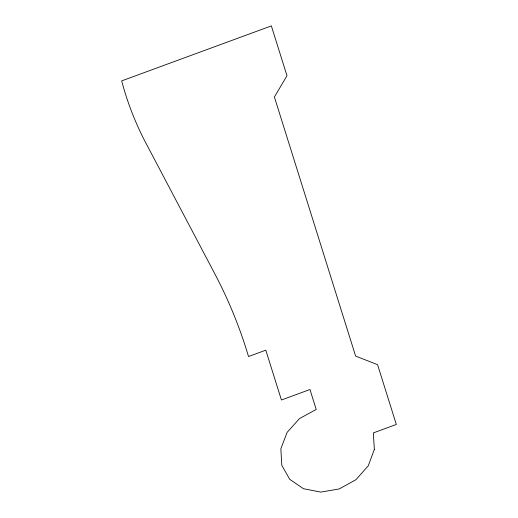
<?xml version="1.0" encoding="UTF-8"?>
<svg xmlns="http://www.w3.org/2000/svg" width="518" height="518" viewBox="0 0 518 518"><rect width="100%" height="100%" fill="white"/><g stroke="black" fill="none" stroke-linecap="round" stroke-linejoin="round"><path stroke-width="0.78" d="M374.359 449.365L368.266 465.792L355.95 479.687L339.296 488.927L320.856 492.1L303.438 488.714L289.717 479.299L281.786 465.281L280.86 448.815L287.076 432.413L299.495 418.583L316.207 409.447L309.958 389.517L281.423 400L265.799 350.181L248.53 356.526A637.885 539.18 -27.2 0 0 214.789 273.769L145.908 143.091A410.567 347.034 -27.2 0 1 121.678 80.886L271.361 25.9L286.978 75.719L274.398 97.008L355.62 356.08L377.577 364.678L396.322 424.462L373.297 432.925L374.359 449.365"/></g></svg>
